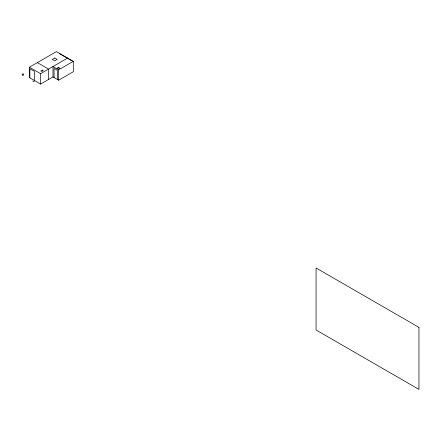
<?xml version="1.0" encoding="UTF-8"?>
<svg xmlns="http://www.w3.org/2000/svg" width="441" height="441" viewBox="0 0 441 441"><rect width="100%" height="100%" fill="white"/><g stroke="black" fill="none" stroke-linecap="round" stroke-linejoin="round"><path stroke-width="0.66" d="M22.122 74.314C22.723 78.007 25.269 72.39 22.21 74.16M34.189 81.331L33.329 81.613L32.717 81.017M52.986 76.921L40.627 84.06L29.404 77.583L29.404 67.203L56.409 51.603L73.305 61.354L73.305 71.734L58.653 80.196L52.986 76.921L52.986 66.541L58.653 69.816L73.305 61.354M40.627 84.06L40.627 73.68L67.638 58.085M59.546 53.703L72.17 60.99M37.342 62.616L48.565 69.094L48.565 79.479M29.404 67.203L40.627 73.68M58.653 69.816L58.653 80.196M57.418 79.479L57.418 70.373L54.067 68.438L54.067 77.544M34.392 80.455L34.392 71.315L29.861 68.697L29.861 77.837M54.745 58.036L52.314 59.436L54.723 60.83L57.154 59.425L54.745 58.036M42.446 70.069L40.864 70.984L41.702 71.47L43.284 70.554L42.446 70.069M58.383 67.39L57.098 68.129L58.576 68.978L59.855 68.239L58.383 67.39M418.95 327.371L316.065 267.974L316.065 329.995L418.95 389.397L418.95 327.371"/></g></svg>
